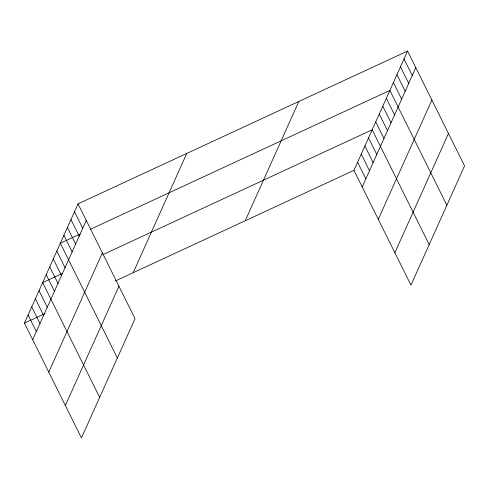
<?xml version="1.0" encoding="UTF-8"?>
<svg xmlns="http://www.w3.org/2000/svg" width="489" height="489" viewBox="0 0 489 489"><rect width="100%" height="100%" fill="white"/><g stroke="black" fill="none" stroke-linecap="round" stroke-linejoin="round"><path stroke-width="0.73" d="M78.038 203.858L135.037 318.675L81.443 437.93L24.45 323.119L78.038 203.858L407.557 51.07L464.55 165.881L410.962 285.142L353.963 170.325L407.557 51.07M32.684 339.708L86.272 220.447M48.778 372.123L102.366 252.862M65.355 405.515L118.943 286.261M133.191 272.697L186.78 153.436M245.227 220.747L298.816 101.486M362.202 186.914L415.791 67.653M378.29 219.329L431.879 100.068M394.867 252.727L448.462 133.466M80.19 234.017L60.355 243.216L117.348 358.027M90.447 229.262L389.874 90.422L446.867 205.239M62.506 273.375L42.671 282.569L99.664 397.386M102.855 254.665L372.184 129.781L429.183 244.592M24.45 323.119L44.97 313.608M115.41 280.943L353.963 170.325M404.018 58.937L412.251 75.526M400.479 66.81L408.718 83.399M396.946 74.683L405.179 91.266M393.407 82.549L401.64 99.139M386.334 98.295L394.568 114.884M382.795 106.162L391.029 122.751M379.262 114.035L387.496 130.624M375.723 121.908L383.957 138.497M368.541 137.886L376.774 154.475M364.898 145.997L373.131 162.586M361.255 154.108L369.488 170.698M357.612 162.22L365.845 178.803M74.505 211.731L82.739 228.32M70.966 219.604L79.2 236.187M67.427 227.471L75.667 244.06M63.894 235.343L72.127 251.933M56.816 251.083L65.055 267.672M53.283 258.956L61.516 275.545M49.744 266.829L57.977 283.418M46.21 274.702L54.444 291.285M39.028 290.68L47.262 307.269M35.385 298.791L43.619 315.374M31.736 306.896L39.97 323.486M28.093 315.008L36.327 331.597"/></g></svg>
